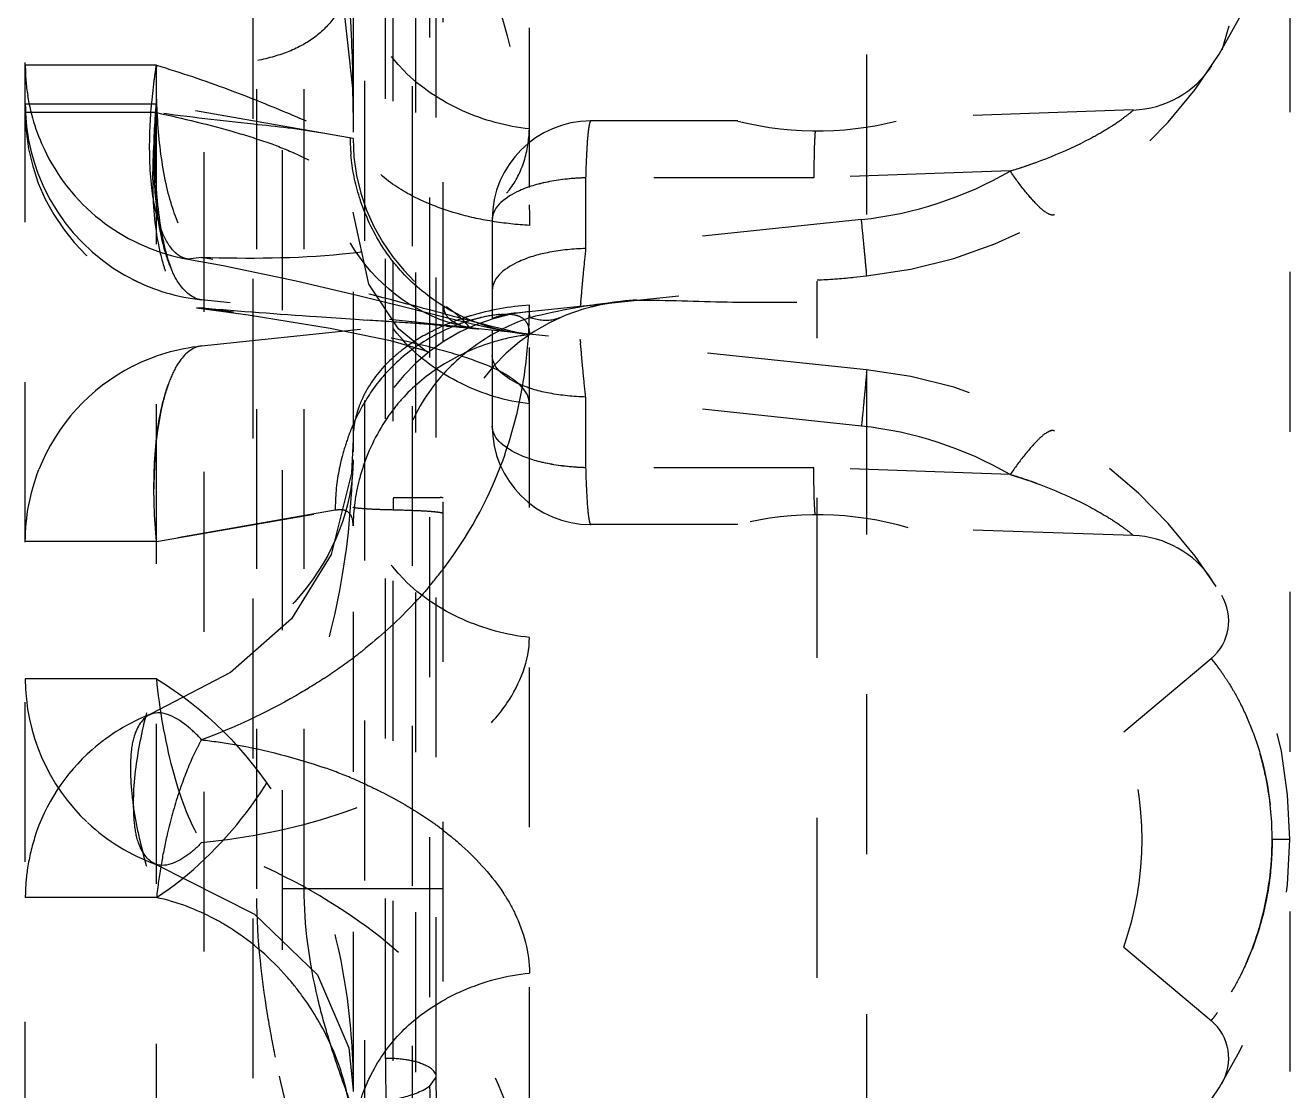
# Model space of a CAD drawing. Header units: millimetres. Extents: x 1147 to 12155, y -6137 to -4403.
# Drawn here: x 3291.45 to 3304.37, y -5289.49 to -5278.61 of the extents above; entities that cross this region are included whole.
import ezdxf

# ---------------------------------------------------------------- set-up
doc = ezdxf.new("R2010")
doc.units = ezdxf.units.MM
doc.header["$LTSCALE"] = 16.335
doc.linetypes.add('HIDDEN', pattern=[0.2, 0.1, -0.1])
doc.layers.add('DEFAULT_2', color=8, linetype='HIDDEN')

msp = doc.modelspace()

# ---------------------------------------------------------------- linework, layer by layer
at = {"layer": 'DEFAULT_2', "color": 8, "linetype": 'HIDDEN'}
for p, q in [((3293.277, -5402.415), (3293.277, -5115.128)), ((3295.718, -5399.454), (3295.718, -5118.089)), ((3295.207, -5396.995), (3295.207, -5120.548)), ((3294.799, -5121.249), (3294.799, -5396.294)), ((3292.79, -5388.654), (3292.79, -5127.217)), ((3295.437, -5127.584), (3295.437, -5389.959)), ((3294.918, -5388.619), (3294.918, -5128.948)), ((3295.401, -5128.948), (3295.401, -5388.595)), ((3291.451, -5388.431), (3291.451, -5129.112)), ((3295.58, -5228.094), (3295.58, -5289.449)), ((3295.649, -5289.352), (3295.649, -5228.191)), ((3295.129, -5289.16), (3295.129, -5228.383)), ((3293.814, -5287.428), (3293.814, -5230.115)), ((3294.299, -5287.428), (3294.299, -5230.115)), ((3304.365, -5261.525), (3304.365, -5343.234)), ((3300.043, -5262.572), (3300.043, -5348.033)), ((3296.6, -5303.135), (3296.6, -5269.401)), ((3293.777, -5384.107), (3293.777, -5273.351)), ((3294.074, -5273.351), (3294.074, -5384.107)), ((3303.743, -5278.618), (3303.671, -5278.862)), ((3292.79, -5279.016), (3291.451, -5279.016)), ((3292.79, -5279.412), (3291.451, -5279.412)), ((3294.799, -5279.764), (3292.79, -5279.412)), ((3292.79, -5279.5), (3291.451, -5279.5)), ((3298.728, -5279.585), (3297.226, -5279.585)), ((3302.766, -5279.473), (3300.469, -5279.553)), ((3301.51, -5280.096), (3299.504, -5280.167)), ((3297.174, -5280.167), (3297.174, -5280.888)), ((3299.504, -5280.167), (3297.174, -5280.167)), ((3296.221, -5280.591), (3296.221, -5281.604)), ((3299.991, -5280.592), (3297.174, -5280.888)), ((3293.252, -5280.978), (3293.11, -5280.996)), ((3293.11, -5280.996), (3293.11, -5280.996)), ((3293.11, -5280.996), (3293.473, -5281.063)), ((3293.473, -5281.063), (3294.216, -5281.218)), ((3293.251, -5281.882), (3300.043, -5281.168)), ((3294.216, -5281.218), (3294.842, -5281.364)), ((3299.539, -5291.603), (3299.539, -5281.221)), ((3294.842, -5281.364), (3295.35, -5281.49)), ((3293.202, -5281.495), (3293.252, -5281.495)), ((3293.202, -5281.495), (3293.202, -5281.495)), ((3300.043, -5282.126), (3293.252, -5281.412)), ((3295.35, -5281.49), (3295.752, -5281.593)), ((3294.426, -5281.584), (3294.823, -5281.611)), ((3294.823, -5281.611), (3294.944, -5281.62)), ((3296.445, -5281.546), (3296.509, -5281.541)), ((3295.963, -5281.689), (3295.963, -5281.69)), ((3295.963, -5281.689), (3295.975, -5281.698)), ((3295.963, -5281.689), (3295.963, -5281.689)), ((3296.221, -5281.724), (3296.221, -5282.702)), ((3296.355, -5281.731), (3296.543, -5281.758)), ((3296.548, -5281.758), (3296.543, -5281.758)), ((3297.174, -5282.405), (3297.174, -5283.127)), ((3299.991, -5282.701), (3297.174, -5282.405)), ((3294.799, -5282.836), (3294.782, -5283.184)), ((3299.504, -5283.127), (3297.174, -5283.127)), ((3301.51, -5283.197), (3299.504, -5283.127)), ((3292.79, -5283.882), (3294.799, -5283.53)), ((3294.617, -5283.562), (3292.79, -5283.882)), ((3298.728, -5283.708), (3297.226, -5283.708)), ((3302.766, -5283.821), (3300.469, -5283.74)), ((3292.79, -5283.882), (3291.451, -5283.882)), ((3294.169, -5284.672), (3293.547, -5285.22)), ((3302.67, -5285.826), (3303.563, -5285.076)), ((3293.547, -5285.22), (3292.73, -5285.644)), ((3292.79, -5285.284), (3291.451, -5285.284)), ((3292.73, -5285.644), (3292.73, -5285.644)), ((3304.365, -5286.926), (3304.186, -5286.926)), ((3292.782, -5287.177), (3293.792, -5287.686)), ((3292.782, -5287.177), (3292.782, -5287.177)), ((3295.718, -5287.428), (3293.814, -5287.428)), ((3292.79, -5287.517), (3291.451, -5287.517)), ((3302.67, -5288.025), (3303.563, -5288.775)), ((3294.757, -5289.051), (3294.799, -5289.484)), ((3295.58, -5289.449), (3295.649, -5289.353)), ((3295.649, -5289.353), (3295.649, -5289.352))]:
    msp.add_line(p, q, dxfattribs=at)
for points in [[(3294.667, -5278.101), (3294.793, -5279.25), (3294.799, -5279.583)], [(3295.563, -5281.943), (3295.526, -5281.923), (3295.263, -5281.707), (3294.958, -5281.252), (3294.799, -5280.517)], [(3293.201, -5281.494), (3293.726, -5281.566), (3294.564, -5281.7)], [(3295.752, -5281.593), (3296.075, -5281.672), (3296.355, -5281.731)], [(3294.564, -5281.7), (3295.18, -5281.828), (3295.52, -5281.926), (3295.563, -5281.943)], [(3296.029, -5281.704), (3295.975, -5281.694), (3295.963, -5281.689)], [(3294.782, -5283.184), (3294.575, -5284.014), (3294.169, -5284.672)], [(3293.792, -5287.686), (3294.435, -5288.306), (3294.757, -5289.051)], [(3295.712, -5291.529), (3295.695, -5290.768), (3295.651, -5289.622), (3295.649, -5289.351)]]:
    msp.add_lwpolyline(points, dxfattribs=at)
for centre, radius, start, end in [((3299.539, -5276.368), 4.826, 276, 84), ((3293.443, -5279.015), 1.992, 180.044, 188.955), ((3302.731, -5278.468), 1.006, 272, 326.6595), ((3293.462, -5279.5), 2.011, 180, 262.5514), ((3297.226, -5280.591), 1.006, 90, 180), ((3299.539, -5276.368), 3.318, 255.8589, 286.279), ((3296.62, -5279.761), 1.851, 179.9262, 185.2443), ((3296.81, -5279.764), 2.011, 180, 264), ((3299.591, -5276.792), 3.821, 276.0018, 300.1382), ((3299.941, -5274.966), 5.365, 287.0101, 290.0599), ((3293.462, -5279.412), 2.011, 201.0864, 263.9803), ((3300.897, -5187.757), 94.049, 265.33708, 266.05478), ((3296.81, -5283.53), 2.011, 96, 180), ((3296.753, -5279.804), 1.964, 237.7854, 263.9513), ((3297.729, -5283.433), 2.011, 96, 179.976), ((3295.219, -5282.333), 1.001, 39.2314, 58.083), ((3291.553, -5281.468), 5.047, 356.6966, 0.0138), ((3298.196, -5287.939), 6.541, 95.944, 104.0755), ((3297.804, -5283.715), 2.303, 102.1632, 104.8416), ((3297.81, -5283.748), 2.336, 97.8769, 102.1599), ((3297.814, -5283.775), 2.363, 92.831, 97.8768), ((3285.283, -5422.129), 140.841, 85.8872, 86.0667), ((3292.388, -5323.061), 41.519, 85.3562, 85.8623), ((3296.66, -5283.809), 2.329, 108.7273, 114.2897), ((3296.531, -5283.415), 1.871, 107.7716, 110.8634), ((3296.714, -5283.967), 2.496, 106.623, 108.7415), ((3296.504, -5283.329), 1.78, 103.0012, 107.79), ((3296.552, -5283.472), 1.931, 110.868, 124.8064), ((3296.098, -5281.039), 0.669, 260.4432, 264.0521), ((3291.86, -5281.488), 4.739, 349.8953, 356.7255), ((3296.858, -5283.909), 2.159, 107.5452, 122.2911), ((3293.462, -5283.882), 2.011, 117.0156, 158.5154), ((3299.539, -5286.926), 4.826, 276, 84), ((3295.955, -5282.909), 1.169, 150.1482, 154.1129), ((3292.221, -5281.553), 4.372, 339.2324, 349.904), ((3296.727, -5283.526), 2.103, 150.75, 157.2824), ((3296.855, -5283.579), 2.241, 160.2696, 165.6598), ((3296.818, -5283.566), 2.202, 157.2488, 160.27), ((3297.226, -5282.702), 1.006, 180, 270), ((3299.591, -5286.502), 3.821, 59.8618, 83.9982), ((3292.373, -5281.604), 4.212, 322.8763, 339.1529), ((3299.941, -5288.327), 5.365, 69.9401, 72.9899), ((3299.043, -5283.558), 3.835, 178.1558, 180.0093), ((3299.539, -5286.926), 3.318, 73.721, 104.1411), ((3302.731, -5284.825), 1.006, 33.3405, 88), ((3292.218, -5281.494), 4.402, 319.5685, 322.9481), ((3303.24, -5284.691), 0.503, 310, 31.1211), ((3291.667, -5280.919), 5.2, 307.1856, 308.8164), ((3291.527, -5280.731), 5.434, 303.1824, 307.1679), ((3293.462, -5285.284), 2.011, 180.0003, 226.8615), ((3299.539, -5286.926), 3.318, 340.6476, 19.3524), ((3293.455, -5287.514), 2.004, 131.2786, 162.41), ((3301.072, -5286.913), 3.113, 10.2941, 15.9996), ((3292.819, -5290.998), 5.094, 67.0073, 70.5666), ((3292.917, -5290.765), 4.841, 65.4712, 66.991), ((3300.994, -5286.926), 3.192, 0.0021, 10.2638), ((3293.564, -5289.643), 3.543, 52.3391, 54.9778), ((3293.491, -5287.524), 2.04, 162.4056, 171.8882), ((3298.582, -5288.173), 5.829, 167.3444, 170.2273), ((3301.035, -5286.929), 3.15, 344.7911, 0.0688), ((3298.762, -5288.208), 6.011, 170.1914, 173.4046), ((3293.449, -5287.518), 1.998, 171.8754, 179.9692), ((3301.218, -5286.981), 2.96, 335.7963, 344.8331), ((3292.036, -5290.166), 2.781, 25.3027, 36.4501), ((3303.24, -5289.16), 0.503, 328.88, 50), ((3307.193, -5289.346), 11.613, 180.5056, 184.6183)]:
    msp.add_arc(centre, radius, start, end, dxfattribs=at)
msp.add_ellipse((3299.376, -5276.183), major_axis=(5.007, 0.526), ratio=0.998614, start_param=-1.643046, end_param=-1.570796, dxfattribs=at)
for points, knots in [([(3293.251, -5275.339), (3293.817, -5275.558), (3294.851, -5276.128), (3295.968, -5277.446), (3296.517, -5279.013), (3296.6, -5280.101), (3296.6, -5280.652)], [0, 0, 0, 0, 0.270963, 0.516183, 0.753979, 1, 1, 1, 1]), ([(3294.799, -5277.848), (3294.799, -5278.042), (3294.747, -5278.337), (3294.522, -5278.648), (3294.284, -5278.824), (3293.982, -5278.94), (3293.48, -5279.035), (3293.073, -5279.033), (3292.79, -5279.016)], [0, 0, 0, 0, 0.217957, 0.31972, 0.426299, 0.545554, 0.681174, 1, 1, 1, 1]), ([(3296.6, -5279.666), (3296.365, -5279.643), (3295.895, -5279.51), (3295.112, -5279.003), (3294.799, -5278.291), (3294.799, -5277.848)], [0, 0, 0, 0, 0.255952, 0.519471, 1, 1, 1, 1]), ([(3294.764, -5278.428), (3294.77, -5278.523), (3294.791, -5278.907), (3294.799, -5279.293), (3294.799, -5279.583)], [0, 0, 0, 0, 0.247198, 1, 1, 1, 1]), ([(3292.724, -5279.685), (3292.73, -5279.515), (3292.75, -5279.292), (3292.782, -5279.07), (3292.79, -5279.016)], [0, 0, 0, 0, 0.755918, 1, 1, 1, 1]), ([(3292.79, -5279.016), (3292.783, -5279.229), (3292.794, -5279.647), (3292.869, -5280.226), (3293.012, -5280.676), (3293.162, -5280.917), (3293.252, -5280.978)], [0, 0, 0, 0, 0.310477, 0.607211, 0.84304, 1, 1, 1, 1]), ([(3292.79, -5279.016), (3293.037, -5279.089), (3293.483, -5279.241), (3294.064, -5279.473), (3294.447, -5279.639), (3294.663, -5279.725), (3294.739, -5279.753), (3294.768, -5279.758)], [0, 0, 0, 0, 0.364791, 0.668856, 0.886897, 0.957584, 1, 1, 1, 1]), ([(3292.79, -5279.412), (3292.768, -5279.652), (3292.752, -5280.117), (3292.806, -5280.673), (3292.916, -5281.046), (3293.021, -5281.274), (3293.16, -5281.402), (3293.251, -5281.412)], [0, 0, 0, 0, 0.334957, 0.64676, 0.772362, 0.871718, 1, 1, 1, 1]), ([(3292.79, -5279.412), (3292.768, -5279.652), (3292.752, -5280.118), (3292.806, -5280.673), (3292.916, -5281.047), (3293.021, -5281.274), (3293.16, -5281.402), (3293.252, -5281.412)], [0, 0, 0, 0, 0.334969, 0.646777, 0.772377, 0.871728, 1, 1, 1, 1]), ([(3292.769, -5280.161), (3292.761, -5279.973), (3292.765, -5279.722), (3292.784, -5279.473), (3292.79, -5279.412)], [0, 0, 0, 0, 0.75472, 1, 1, 1, 1]), ([(3292.769, -5280.161), (3292.761, -5279.973), (3292.765, -5279.722), (3292.784, -5279.473), (3292.79, -5279.412)], [0, 0, 0, 0, 0.754721, 1, 1, 1, 1]), ([(3292.79, -5279.5), (3292.763, -5279.736), (3292.737, -5280.195), (3292.776, -5280.745), (3292.875, -5281.118), (3292.974, -5281.349), (3293.11, -5281.482), (3293.202, -5281.494)], [0, 0, 0, 0, 0.331883, 0.643106, 0.769425, 0.869848, 1, 1, 1, 1]), ([(3292.79, -5279.5), (3292.773, -5279.733), (3292.77, -5280.182), (3292.837, -5280.795), (3292.98, -5281.243), (3293.158, -5281.466), (3293.252, -5281.495)], [0, 0, 0, 0, 0.329007, 0.635102, 0.861338, 1, 1, 1, 1]), ([(3294.487, -5279.709), (3294.253, -5279.668), (3293.686, -5279.61), (3293.12, -5279.545), (3292.79, -5279.5)], [0, 0, 0, 0, 0.416652, 1, 1, 1, 1]), ([(3292.79, -5279.5), (3293.062, -5279.56), (3293.45, -5279.651), (3293.939, -5279.806), (3294.382, -5279.98), (3294.799, -5280.249), (3294.799, -5280.516)], [0, 0, 0, 0, 0.359686, 0.516606, 0.654293, 1, 1, 1, 1]), ([(3296.6, -5280.652), (3296.472, -5280.645), (3296.22, -5280.617), (3295.806, -5280.527), (3295.398, -5280.367), (3294.986, -5280.092), (3294.799, -5279.774), (3294.799, -5279.585)], [0, 0, 0, 0, 0.170841, 0.337734, 0.564686, 0.748135, 1, 1, 1, 1]), ([(3297.226, -5279.585), (3297.222, -5279.585), (3297.215, -5279.603), (3297.209, -5279.63), (3297.201, -5279.682), (3297.191, -5279.781), (3297.181, -5279.946), (3297.176, -5280.087), (3297.174, -5280.167)], [0, 0, 0, 0, 0.022246, 0.075362, 0.160673, 0.277055, 0.593915, 1, 1, 1, 1]), ([(3301.51, -5280.096), (3301.792, -5280.01), (3302.129, -5279.88), (3302.498, -5279.669), (3302.627, -5279.586), (3302.727, -5279.509), (3302.751, -5279.49), (3302.769, -5279.473), (3302.766, -5279.473)], [0, 0, 0, 0, 0.62745, 0.769398, 0.890651, 0.973509, 0.994456, 1, 1, 1, 1]), ([(3292.849, -5280.717), (3292.79, -5280.575), (3292.725, -5280.227), (3292.717, -5279.879), (3292.724, -5279.685)], [0, 0, 0, 0, 0.442459, 1, 1, 1, 1]), ([(3293.252, -5280.978), (3293.731, -5280.991), (3294.41, -5280.99), (3295.25, -5280.873), (3295.847, -5280.714), (3296.343, -5280.434), (3296.564, -5279.999), (3296.595, -5279.777), (3296.6, -5279.666)], [0, 0, 0, 0, 0.362595, 0.512462, 0.63943, 0.833093, 0.915332, 1, 1, 1, 1]), ([(3296.081, -5281.709), (3295.643, -5281.663), (3294.97, -5281.27), (3294.56, -5280.431), (3294.483, -5279.946), (3294.488, -5279.709)], [0, 0, 0, 0, 0.478018, 0.742457, 1, 1, 1, 1]), ([(3299.519, -5279.686), (3299.516, -5279.715), (3299.507, -5279.875), (3299.505, -5280.035), (3299.504, -5280.167)], [0, 0, 0, 0, 0.182674, 1, 1, 1, 1]), ([(3294.916, -5280.512), (3294.897, -5280.464), (3294.83, -5280.276), (3294.789, -5280.078), (3294.776, -5279.93)], [0, 0, 0, 0, 0.257943, 1, 1, 1, 1]), ([(3301.962, -5280.542), (3301.943, -5280.553), (3301.868, -5280.523), (3301.776, -5280.435), (3301.645, -5280.287), (3301.558, -5280.165), (3301.51, -5280.096)], [0, 0, 0, 0, 0.103756, 0.308107, 0.614402, 1, 1, 1, 1]), ([(3292.849, -5280.802), (3292.838, -5280.753), (3292.796, -5280.542), (3292.776, -5280.327), (3292.769, -5280.161)], [0, 0, 0, 0, 0.230665, 1, 1, 1, 1]), ([(3292.849, -5280.802), (3292.838, -5280.753), (3292.796, -5280.542), (3292.776, -5280.327), (3292.769, -5280.161)], [0, 0, 0, 0, 0.230665, 1, 1, 1, 1]), ([(3297.174, -5280.167), (3297.05, -5280.169), (3296.815, -5280.195), (3296.48, -5280.281), (3296.221, -5280.457), (3296.221, -5280.591)], [0, 0, 0, 0, 0.337798, 0.632546, 1, 1, 1, 1]), ([(3297.174, -5280.167), (3297.132, -5280.167), (3296.972, -5280.175), (3296.813, -5280.199), (3296.698, -5280.229)], [0, 0, 0, 0, 0.258796, 1, 1, 1, 1]), ([(3296.6, -5282.474), (3296.36, -5282.449), (3295.878, -5282.299), (3295.088, -5281.731), (3294.799, -5280.982), (3294.799, -5280.516)], [0, 0, 0, 0, 0.252262, 0.51398, 1, 1, 1, 1]), ([(3295.277, -5281.105), (3295.238, -5281.061), (3295.092, -5280.88), (3294.98, -5280.673), (3294.916, -5280.512)], [0, 0, 0, 0, 0.254457, 1, 1, 1, 1]), ([(3300.043, -5281.168), (3300.047, -5281.167), (3300.039, -5281.147), (3300.044, -5281.124), (3300.036, -5281.071), (3300.032, -5281.006), (3300.023, -5280.922), (3300.01, -5280.782), (3299.999, -5280.671), (3299.991, -5280.592)], [0, 0, 0, 0, 0.017604, 0.0694, 0.154447, 0.271213, 0.417335, 0.590263, 1, 1, 1, 1]), ([(3293.024, -5280.962), (3293.007, -5280.951), (3292.928, -5280.885), (3292.879, -5280.792), (3292.849, -5280.717)], [0, 0, 0, 0, 0.205117, 1, 1, 1, 1]), ([(3293.251, -5281.412), (3293.16, -5281.402), (3293.021, -5281.274), (3292.916, -5281.047), (3292.869, -5280.89), (3292.849, -5280.802)], [0, 0, 0, 0, 0.363165, 0.644433, 1, 1, 1, 1]), ([(3293.251, -5281.412), (3293.16, -5281.402), (3293.021, -5281.274), (3292.916, -5281.047), (3292.869, -5280.89), (3292.849, -5280.802)], [0, 0, 0, 0, 0.363166, 0.644434, 1, 1, 1, 1]), ([(3296.543, -5281.758), (3296.495, -5281.752), (3296.371, -5281.724), (3296.016, -5281.634), (3295.38, -5281.459), (3294.409, -5281.212), (3293.665, -5281.054), (3293.252, -5280.978)], [0, 0, 0, 0, 0.043018, 0.112005, 0.325411, 0.627487, 1, 1, 1, 1]), ([(3297.174, -5280.888), (3297.05, -5280.891), (3296.815, -5280.917), (3296.48, -5281.003), (3296.221, -5281.178), (3296.221, -5281.313)], [0, 0, 0, 0, 0.337848, 0.632617, 1, 1, 1, 1]), ([(3297.174, -5280.888), (3297.166, -5280.968), (3297.155, -5281.082), (3297.141, -5281.223), (3297.133, -5281.31), (3297.129, -5281.376), (3297.121, -5281.431), (3297.125, -5281.452), (3297.118, -5281.475), (3297.121, -5281.475)], [0, 0, 0, 0, 0.408063, 0.580641, 0.727297, 0.844817, 0.930591, 0.982688, 1, 1, 1, 1]), ([(3296.6, -5282.474), (3296.6, -5282.346), (3296.37, -5282.162), (3296.036, -5282.026), (3295.629, -5281.901), (3295.138, -5281.79), (3294.335, -5281.642), (3293.697, -5281.553), (3293.252, -5281.495)], [0, 0, 0, 0, 0.107412, 0.198723, 0.316617, 0.459117, 0.623164, 1, 1, 1, 1]), ([(3296.029, -5281.704), (3295.965, -5281.697), (3295.879, -5281.679), (3295.79, -5281.614), (3295.747, -5281.573), (3295.705, -5281.474), (3295.738, -5281.476)], [0, 0, 0, 0, 0.470493, 0.632183, 0.76051, 1, 1, 1, 1]), ([(3295.738, -5281.542), (3295.735, -5281.534), (3295.728, -5281.514), (3295.726, -5281.484), (3295.738, -5281.477)], [0, 0, 0, 0, 0.357805, 1, 1, 1, 1]), ([(3296.605, -5281.594), (3296.604, -5281.585), (3296.603, -5281.569), (3296.6, -5281.548), (3296.602, -5281.538), (3296.598, -5281.53), (3296.6, -5281.53)], [0, 0, 0, 0, 0.433956, 0.747242, 0.936492, 1, 1, 1, 1]), ([(3297.697, -5281.414), (3298.004, -5281.414), (3298.618, -5281.443), (3299.232, -5281.434), (3299.539, -5281.434)], [0, 0, 0, 0, 0.5, 1, 1, 1, 1]), ([(3296.605, -5281.594), (3296.436, -5281.649), (3296.091, -5281.82), (3295.472, -5282.355), (3295.223, -5283.004), (3295.209, -5283.435)], [0, 0, 0, 0, 0.219655, 0.468367, 1, 1, 1, 1]), ([(3296.221, -5281.604), (3296.221, -5281.598), (3296.253, -5281.593), (3296.289, -5281.574), (3296.362, -5281.559), (3296.414, -5281.549), (3296.442, -5281.546)], [0, 0, 0, 0, 0.077512, 0.30092, 0.628682, 1, 1, 1, 1]), ([(3296.296, -5281.562), (3296.312, -5281.56), (3296.368, -5281.556), (3296.426, -5281.559), (3296.465, -5281.569)], [0, 0, 0, 0, 0.287007, 1, 1, 1, 1]), ([(3296.465, -5281.569), (3296.476, -5281.572), (3296.515, -5281.586), (3296.55, -5281.612), (3296.566, -5281.637)], [0, 0, 0, 0, 0.273285, 1, 1, 1, 1]), ([(3296.566, -5281.637), (3296.572, -5281.646), (3296.594, -5281.685), (3296.6, -5281.732), (3296.6, -5281.767)], [0, 0, 0, 0, 0.225355, 1, 1, 1, 1]), ([(3296.914, -5281.594), (3296.892, -5281.604), (3296.791, -5281.636), (3296.681, -5281.621), (3296.605, -5281.594)], [0, 0, 0, 0, 0.234946, 1, 1, 1, 1]), ([(3295.702, -5281.686), (3295.669, -5281.701), (3295.541, -5281.763), (3295.419, -5281.837), (3295.334, -5281.899)], [0, 0, 0, 0, 0.259822, 1, 1, 1, 1]), ([(3295.75, -5281.679), (3295.78, -5281.681), (3295.89, -5281.69), (3296, -5281.701), (3296.081, -5281.709)], [0, 0, 0, 0, 0.270711, 1, 1, 1, 1]), ([(3296.6, -5281.767), (3296.568, -5281.771), (3296.437, -5281.788), (3296.307, -5281.819), (3296.212, -5281.849)], [0, 0, 0, 0, 0.243264, 1, 1, 1, 1]), ([(3293.252, -5281.882), (3293.155, -5281.892), (3293.016, -5282.027), (3292.913, -5282.255), (3292.808, -5282.615), (3292.752, -5283.166), (3292.767, -5283.633), (3292.79, -5283.882)], [0, 0, 0, 0, 0.134494, 0.232485, 0.353002, 0.652271, 1, 1, 1, 1]), ([(3292.79, -5283.882), (3292.768, -5283.642), (3292.752, -5283.176), (3292.806, -5282.62), (3292.916, -5282.247), (3293.021, -5282.02), (3293.16, -5281.891), (3293.252, -5281.882)], [0, 0, 0, 0, 0.334971, 0.646781, 0.772381, 0.87173, 1, 1, 1, 1]), ([(3295.334, -5281.899), (3295.291, -5281.931), (3295.139, -5282.053), (3295.011, -5282.205), (3294.941, -5282.328)], [0, 0, 0, 0, 0.274086, 1, 1, 1, 1]), ([(3297.174, -5282.405), (3297.166, -5282.325), (3297.155, -5282.212), (3297.141, -5282.07), (3297.133, -5281.984), (3297.129, -5281.917), (3297.121, -5281.862), (3297.125, -5281.841), (3297.118, -5281.818), (3297.121, -5281.818)], [0, 0, 0, 0, 0.407929, 0.580511, 0.727184, 0.844746, 0.930559, 0.982681, 1, 1, 1, 1]), ([(3297.174, -5282.405), (3297.05, -5282.402), (3296.815, -5282.376), (3296.48, -5282.291), (3296.221, -5282.115), (3296.221, -5281.981)], [0, 0, 0, 0, 0.337848, 0.632617, 1, 1, 1, 1]), ([(3300.043, -5282.126), (3300.047, -5282.126), (3300.039, -5282.147), (3300.044, -5282.169), (3300.036, -5282.222), (3300.032, -5282.287), (3300.023, -5282.371), (3300.01, -5282.511), (3299.999, -5282.623), (3299.991, -5282.701)], [0, 0, 0, 0, 0.017604, 0.0694, 0.154447, 0.271213, 0.417335, 0.590263, 1, 1, 1, 1]), ([(3294.903, -5282.399), (3294.886, -5282.435), (3294.828, -5282.572), (3294.799, -5282.721), (3294.799, -5282.829)], [0, 0, 0, 0, 0.270648, 1, 1, 1, 1]), ([(3295.316, -5282.406), (3295.27, -5282.455), (3295.101, -5282.661), (3294.976, -5282.903), (3294.91, -5283.09)], [0, 0, 0, 0, 0.252734, 1, 1, 1, 1]), ([(3297.174, -5283.127), (3297.05, -5283.124), (3296.815, -5283.098), (3296.48, -5283.012), (3296.221, -5282.837), (3296.221, -5282.702)], [0, 0, 0, 0, 0.337799, 0.632548, 1, 1, 1, 1]), ([(3301.962, -5282.752), (3301.943, -5282.74), (3301.868, -5282.771), (3301.776, -5282.858), (3301.645, -5283.007), (3301.558, -5283.128), (3301.51, -5283.197)], [0, 0, 0, 0, 0.103756, 0.308106, 0.614402, 1, 1, 1, 1]), ([(3301.962, -5282.752), (3301.951, -5282.745), (3301.928, -5282.747), (3301.911, -5282.755), (3301.905, -5282.757)], [0, 0, 0, 0, 0.681849, 1, 1, 1, 1]), ([(3292.79, -5287.517), (3293.143, -5287.287), (3293.771, -5286.676), (3294.396, -5285.517), (3294.737, -5284.208), (3294.799, -5283.298), (3294.799, -5282.836)], [0, 0, 0, 0, 0.239053, 0.485283, 0.738315, 1, 1, 1, 1]), ([(3294.799, -5283.046), (3294.799, -5283.534), (3294.359, -5284.603), (3293.355, -5285.183), (3292.79, -5285.284)], [0, 0, 0, 0, 0.459447, 1, 1, 1, 1]), ([(3294.683, -5283.024), (3294.672, -5283.069), (3294.633, -5283.246), (3294.615, -5283.427), (3294.617, -5283.562)], [0, 0, 0, 0, 0.257521, 1, 1, 1, 1]), ([(3296.6, -5284.86), (3296.365, -5284.838), (3295.896, -5284.705), (3295.112, -5284.199), (3294.799, -5283.488), (3294.799, -5283.046)], [0, 0, 0, 0, 0.256164, 0.519777, 1, 1, 1, 1]), ([(3297.174, -5283.127), (3297.132, -5283.126), (3296.972, -5283.118), (3296.813, -5283.094), (3296.698, -5283.064)], [0, 0, 0, 0, 0.258794, 1, 1, 1, 1]), ([(3294.91, -5283.09), (3294.892, -5283.143), (3294.83, -5283.347), (3294.799, -5283.561), (3294.799, -5283.719)], [0, 0, 0, 0, 0.259452, 1, 1, 1, 1]), ([(3297.174, -5283.127), (3297.176, -5283.206), (3297.181, -5283.347), (3297.191, -5283.512), (3297.201, -5283.612), (3297.209, -5283.663), (3297.215, -5283.69), (3297.222, -5283.708), (3297.226, -5283.708)], [0, 0, 0, 0, 0.406085, 0.722945, 0.839327, 0.924638, 0.977754, 1, 1, 1, 1]), ([(3299.519, -5283.607), (3299.516, -5283.578), (3299.507, -5283.418), (3299.505, -5283.258), (3299.504, -5283.127)], [0, 0, 0, 0, 0.182674, 1, 1, 1, 1]), ([(3301.51, -5283.197), (3301.792, -5283.283), (3302.129, -5283.413), (3302.498, -5283.625), (3302.627, -5283.707), (3302.727, -5283.784), (3302.751, -5283.803), (3302.769, -5283.821), (3302.766, -5283.821)], [0, 0, 0, 0, 0.627451, 0.769399, 0.890651, 0.973509, 0.994456, 1, 1, 1, 1]), ([(3295.718, -5283.433), (3295.718, -5283.436), (3295.7, -5283.43), (3295.681, -5283.436), (3295.634, -5283.433), (3295.577, -5283.435), (3295.501, -5283.434), (3295.377, -5283.435), (3295.278, -5283.435), (3295.209, -5283.435)], [0, 0, 0, 0, 0.016876, 0.067349, 0.151191, 0.268174, 0.417083, 0.592775, 1, 1, 1, 1]), ([(3294.799, -5283.719), (3294.799, -5283.684), (3294.794, -5283.619), (3294.743, -5283.573), (3294.718, -5283.565)], [0, 0, 0, 0, 0.565003, 1, 1, 1, 1]), ([(3295.207, -5283.559), (3295.151, -5283.558), (3295.052, -5283.555), (3294.937, -5283.549), (3294.868, -5283.543), (3294.831, -5283.54), (3294.813, -5283.536), (3294.799, -5283.533), (3294.799, -5283.53)], [0, 0, 0, 0, 0.408656, 0.724232, 0.839983, 0.925238, 0.978585, 1, 1, 1, 1]), ([(3295.718, -5283.596), (3295.718, -5283.592), (3295.702, -5283.589), (3295.68, -5283.584), (3295.635, -5283.579), (3295.546, -5283.571), (3295.401, -5283.565), (3295.277, -5283.561), (3295.207, -5283.559)], [0, 0, 0, 0, 0.019804, 0.071115, 0.155147, 0.271901, 0.595107, 1, 1, 1, 1]), ([(3295.569, -5284.349), (3295.522, -5284.404), (3295.323, -5284.627), (3295.102, -5284.829), (3294.927, -5284.971)], [0, 0, 0, 0, 0.243861, 1, 1, 1, 1]), ([(3293.252, -5286.955), (3293.721, -5286.91), (3294.576, -5286.741), (3295.525, -5286.313), (3296.083, -5285.882), (3296.447, -5285.477), (3296.6, -5285.097), (3296.6, -5284.86)], [0, 0, 0, 0, 0.334497, 0.613471, 0.730076, 0.831926, 1, 1, 1, 1]), ([(3303.614, -5285.14), (3303.607, -5285.131), (3303.596, -5285.115), (3303.576, -5285.094), (3303.573, -5285.083), (3303.562, -5285.077), (3303.563, -5285.076)], [0, 0, 0, 0, 0.433539, 0.746993, 0.936705, 1, 1, 1, 1]), ([(3303.563, -5285.076), (3303.567, -5285.076), (3303.572, -5285.091), (3303.591, -5285.108), (3303.618, -5285.146), (3303.656, -5285.196), (3303.7, -5285.261), (3303.774, -5285.374), (3303.874, -5285.553), (3303.991, -5285.816), (3304.137, -5286.272), (3304.186, -5286.657), (3304.186, -5286.926)], [0, 0, 0, 0, 0.0047, 0.018719, 0.041749, 0.073387, 0.113181, 0.160715, 0.277678, 0.42253, 0.594156, 1, 1, 1, 1]), ([(3292.783, -5287.176), (3292.695, -5287.142), (3292.596, -5286.978), (3292.559, -5286.734), (3292.551, -5286.371), (3292.622, -5285.878), (3292.727, -5285.482), (3292.79, -5285.284)], [0, 0, 0, 0, 0.141463, 0.248812, 0.380527, 0.686539, 1, 1, 1, 1]), ([(3292.79, -5285.284), (3292.82, -5285.595), (3292.919, -5286.168), (3293.112, -5286.725), (3293.252, -5286.955)], [0, 0, 0, 0, 0.537365, 1, 1, 1, 1]), ([(3292.79, -5285.284), (3293.287, -5285.582), (3294.141, -5286.456), (3294.555, -5287.581), (3294.672, -5288.161)], [0, 0, 0, 0, 0.494528, 1, 1, 1, 1]), ([(3294.501, -5285.28), (3294.407, -5285.341), (3294.009, -5285.585), (3293.583, -5285.782), (3293.252, -5285.906)], [0, 0, 0, 0, 0.241358, 1, 1, 1, 1]), ([(3292.731, -5285.647), (3292.645, -5285.682), (3292.551, -5285.849), (3292.523, -5286.092), (3292.525, -5286.349), (3292.557, -5286.633), (3292.636, -5287.03), (3292.723, -5287.325), (3292.79, -5287.517)], [0, 0, 0, 0, 0.141959, 0.250118, 0.382205, 0.530819, 0.687928, 1, 1, 1, 1]), ([(3293.252, -5285.905), (3293.209, -5285.86), (3293.076, -5285.727), (3292.857, -5285.595), (3292.731, -5285.646)], [0, 0, 0, 0, 0.314719, 1, 1, 1, 1]), ([(3293.252, -5285.906), (3293.233, -5285.937), (3293.158, -5286.078), (3293.097, -5286.226), (3293.055, -5286.343)], [0, 0, 0, 0, 0.226886, 1, 1, 1, 1]), ([(3293.252, -5285.906), (3293.364, -5285.919), (3293.791, -5285.981), (3294.213, -5286.088), (3294.514, -5286.194)], [0, 0, 0, 0, 0.261071, 1, 1, 1, 1]), ([(3293.055, -5286.343), (3293.039, -5286.386), (3292.977, -5286.568), (3292.927, -5286.754), (3292.895, -5286.896)], [0, 0, 0, 0, 0.241239, 1, 1, 1, 1]), ([(3294.927, -5286.361), (3294.988, -5286.389), (3295.22, -5286.501), (3295.442, -5286.632), (3295.598, -5286.741)], [0, 0, 0, 0, 0.262354, 1, 1, 1, 1]), ([(3295.729, -5286.838), (3295.792, -5286.887), (3296.02, -5287.076), (3296.221, -5287.299), (3296.339, -5287.48)], [0, 0, 0, 0, 0.27039, 1, 1, 1, 1]), ([(3304.186, -5286.926), (3304.186, -5287.065), (3304.168, -5287.335), (3304.095, -5287.711), (3303.991, -5288.035), (3303.874, -5288.298), (3303.774, -5288.477), (3303.701, -5288.59), (3303.655, -5288.655), (3303.62, -5288.705), (3303.586, -5288.742), (3303.58, -5288.762), (3303.561, -5288.774), (3303.563, -5288.775)], [0, 0, 0, 0, 0.210795, 0.406229, 0.577748, 0.7225, 0.839383, 0.886888, 0.926662, 0.958279, 0.981302, 0.995315, 1, 1, 1, 1]), ([(3293.252, -5286.955), (3293.214, -5286.995), (3293.092, -5287.112), (3292.896, -5287.219), (3292.783, -5287.176)], [0, 0, 0, 0, 0.310371, 1, 1, 1, 1]), ([(3296.6, -5290.945), (3296.606, -5290.535), (3296.467, -5289.69), (3295.811, -5288.524), (3294.697, -5287.57), (3293.768, -5287.123), (3293.252, -5286.955)], [0, 0, 0, 0, 0.221331, 0.451107, 0.707238, 1, 1, 1, 1]), ([(3294.006, -5289.147), (3293.978, -5289.008), (3293.871, -5288.441), (3293.813, -5287.863), (3293.814, -5287.428)], [0, 0, 0, 0, 0.245536, 1, 1, 1, 1]), ([(3294.532, -5288.899), (3294.498, -5288.782), (3294.368, -5288.302), (3294.299, -5287.803), (3294.299, -5287.428)], [0, 0, 0, 0, 0.246449, 1, 1, 1, 1]), ([(3293.567, -5287.844), (3293.509, -5287.806), (3293.266, -5287.663), (3292.998, -5287.562), (3292.79, -5287.517)], [0, 0, 0, 0, 0.246342, 1, 1, 1, 1]), ([(3296.339, -5287.48), (3296.381, -5287.545), (3296.522, -5287.792), (3296.6, -5288.08), (3296.6, -5288.289)], [0, 0, 0, 0, 0.269276, 1, 1, 1, 1]), ([(3294.273, -5288.514), (3294.226, -5288.449), (3294.022, -5288.196), (3293.773, -5287.978), (3293.567, -5287.844)], [0, 0, 0, 0, 0.245507, 1, 1, 1, 1]), ([(3294.672, -5288.161), (3294.694, -5288.268), (3294.769, -5288.706), (3294.799, -5289.15), (3294.799, -5289.484)], [0, 0, 0, 0, 0.246976, 1, 1, 1, 1]), ([(3295.705, -5288.576), (3295.775, -5288.536), (3296.057, -5288.395), (3296.367, -5288.31), (3296.6, -5288.289)], [0, 0, 0, 0, 0.256727, 1, 1, 1, 1]), ([(3303.563, -5288.775), (3303.566, -5288.775), (3303.569, -5288.764), (3303.584, -5288.752), (3303.603, -5288.724), (3303.62, -5288.703), (3303.629, -5288.691)], [0, 0, 0, 0, 0.063443, 0.25355, 0.567351, 1, 1, 1, 1]), ([(3294.913, -5289.484), (3294.934, -5289.43), (3295.031, -5289.212), (3295.172, -5289.013), (3295.299, -5288.885)], [0, 0, 0, 0, 0.244744, 1, 1, 1, 1]), ([(3294.783, -5289.637), (3294.76, -5289.578), (3294.671, -5289.334), (3294.588, -5289.087), (3294.532, -5288.899)], [0, 0, 0, 0, 0.245764, 1, 1, 1, 1]), ([(3294.799, -5290.061), (3294.799, -5289.97), (3294.778, -5289.598), (3294.671, -5289.232), (3294.551, -5288.977)], [0, 0, 0, 0, 0.243939, 1, 1, 1, 1]), ([(3294.459, -5290.922), (3294.421, -5290.782), (3294.26, -5290.192), (3294.101, -5289.602), (3294.006, -5289.147)], [0, 0, 0, 0, 0.238692, 1, 1, 1, 1]), ([(3295.649, -5289.352), (3295.649, -5289.292), (3295.516, -5289.21), (3295.339, -5289.17), (3295.202, -5289.159), (3295.129, -5289.16)], [0, 0, 0, 0, 0.30755, 0.621667, 1, 1, 1, 1]), ([(3295.129, -5289.16), (3295.129, -5289.35), (3295.143, -5290.005), (3295.192, -5290.659), (3295.192, -5291.124)], [0, 0, 0, 0, 0.290021, 1, 1, 1, 1]), ([(3294.799, -5290.061), (3294.799, -5290.014), (3294.809, -5289.817), (3294.858, -5289.623), (3294.913, -5289.484)], [0, 0, 0, 0, 0.239256, 1, 1, 1, 1]), ([(3295.58, -5289.449), (3295.494, -5289.505), (3295.272, -5289.58), (3295.046, -5289.618), (3294.921, -5289.629)], [0, 0, 0, 0, 0.448506, 1, 1, 1, 1])]:
    msp.add_open_spline(points, degree=3, knots=knots, dxfattribs=at)
for points in [[(3291.475, -5279.325), (3291.507, -5279.531), (3291.572, -5279.734), (3291.666, -5279.92)], [(3291.451, -5279.412), (3291.451, -5279.657), (3291.497, -5279.906), (3291.585, -5280.135)], [(3291.666, -5279.92), (3291.804, -5280.196), (3292.012, -5280.444), (3292.26, -5280.628)], [(3301.962, -5280.542), (3301.951, -5280.548), (3301.936, -5280.547), (3301.923, -5280.543)], [(3292.26, -5280.628), (3292.507, -5280.812), (3292.806, -5280.942), (3293.11, -5280.996)], [(3293.11, -5280.996), (3293.08, -5280.991), (3293.05, -5280.979), (3293.024, -5280.962)], [(3295.706, -5281.467), (3295.547, -5281.367), (3295.402, -5281.244), (3295.277, -5281.105)], [(3292.548, -5281.203), (3292.766, -5281.314), (3293.008, -5281.386), (3293.251, -5281.412)], [(3296.6, -5281.467), (3296.397, -5281.481), (3296.195, -5281.517), (3296, -5281.575)], [(3296.296, -5281.562), (3296.231, -5281.568), (3296.166, -5281.58), (3296.103, -5281.594)], [(3292.548, -5282.09), (3292.766, -5281.979), (3293.008, -5281.907), (3293.251, -5281.882)], [(3295.446, -5281.888), (3295.321, -5281.975), (3295.205, -5282.078), (3295.105, -5282.194)], [(3295.705, -5282.084), (3295.563, -5282.174), (3295.43, -5282.282), (3295.316, -5282.406)], [(3295.105, -5282.194), (3295.024, -5282.287), (3294.953, -5282.391), (3294.892, -5282.499)], [(3291.451, -5283.882), (3291.451, -5283.632), (3291.499, -5283.378), (3291.59, -5283.145)], [(3294.692, -5283.559), (3294.667, -5283.555), (3294.641, -5283.557), (3294.617, -5283.562)], [(3294.718, -5283.565), (3294.709, -5283.562), (3294.7, -5283.56), (3294.692, -5283.559)], [(3292.729, -5285.645), (3292.514, -5285.729), (3292.31, -5285.853), (3292.136, -5286.005)], [(3292.087, -5286.752), (3292.285, -5286.937), (3292.526, -5287.085), (3292.782, -5287.177)], [(3295.299, -5288.885), (3295.419, -5288.764), (3295.558, -5288.661), (3295.705, -5288.576)]]:
    msp.add_open_spline(points, degree=3, dxfattribs=at)

doc.saveas('drawing.dxf')
